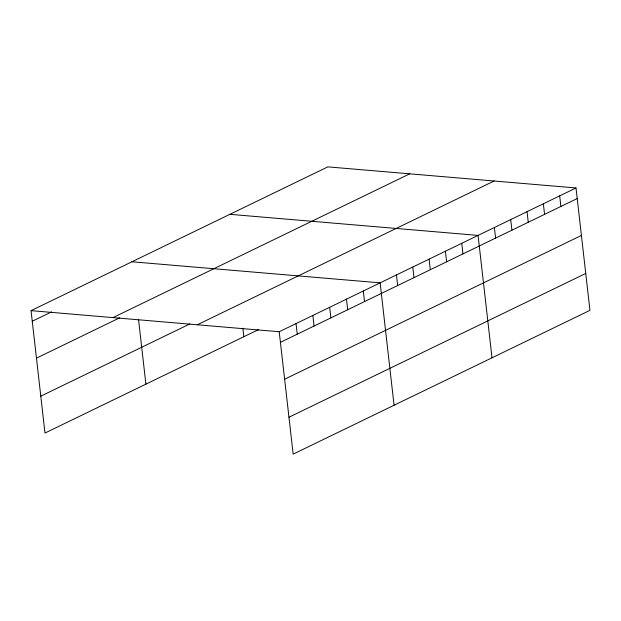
<?xml version="1.0" encoding="UTF-8"?>
<svg xmlns="http://www.w3.org/2000/svg" width="621" height="621" viewBox="0 0 621 621"><rect width="100%" height="100%" fill="white"/><g stroke="black" fill="none" stroke-linecap="round" stroke-linejoin="round"><path stroke-width="0.93" d="M258.445 329.635L44.991 433.039L31.05 310.647L327.834 166.87L576.009 187.961L589.95 310.353L293.166 454.13L279.217 331.738L576.009 187.961M32.253 321.243L51.597 311.874M112.944 317.61L409.728 173.833M36.46 358.138L119.706 317.805M40.792 396.151L189.809 323.96M197.323 324.775L494.106 180.998M280.428 342.326L577.212 198.549M284.628 379.221L581.419 235.444M288.959 417.234L585.743 273.457M229.894 214.323L478.069 235.406L492.011 357.797M131.955 261.767L380.13 282.85L394.071 405.241M31.05 310.647L279.217 331.738M559.684 195.863L560.887 206.459M543.359 203.773L544.563 214.361M527.035 211.683L528.246 222.271M510.71 219.586L511.921 230.181M494.386 227.496L495.597 238.091M461.745 243.316L462.948 253.904M445.42 251.218L446.623 261.814M429.095 259.128L430.306 269.716M412.771 267.038L413.982 277.626M396.446 274.94L397.657 285.536M363.308 291.001L364.511 301.589M346.487 299.143L347.698 309.739M329.673 307.294L330.877 317.882M312.852 315.437L314.063 326.033M296.038 323.588L297.242 334.176M242.873 328.199L243.843 336.714M138.561 319.706L145.904 384.158"/></g></svg>
